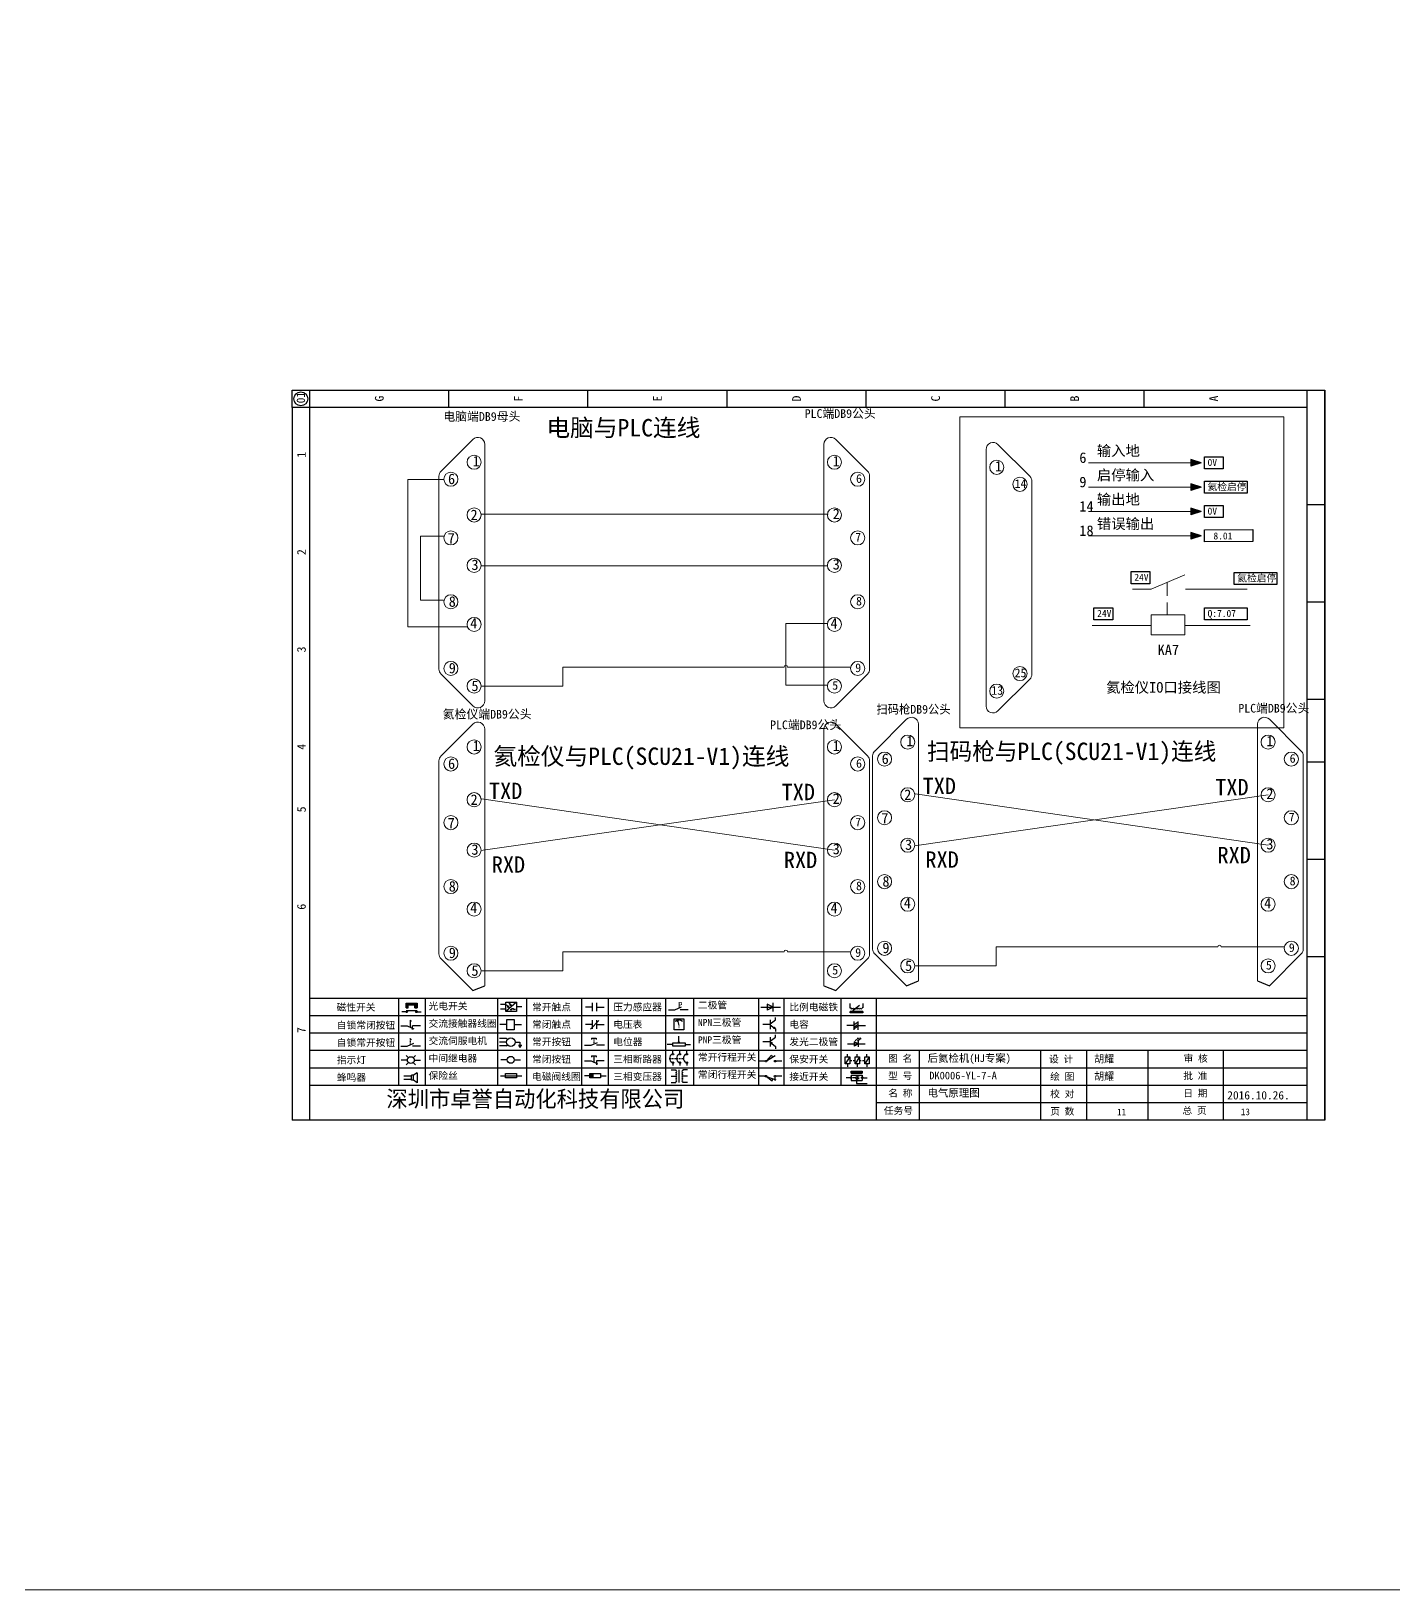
# Model space of a CAD drawing. Extents: x -5838 to -2107, y -921 to 708.
# Drawn here: x -3318 to -2926, y -920.8 to -472.5 of the extents above; entities that cross this region are included whole.
import ezdxf

# ---------------------------------------------------------------- set-up
doc = ezdxf.new("R2010")
doc.units = 0
doc.header["$MEASUREMENT"] = 0
doc.styles.add('样式 2', font='')
doc.styles.add('汉字', font='')
doc.styles.get('样式 2').set_extended_font_data('NSimSun')
doc.styles.get('汉字').set_extended_font_data('新宋体')

# ---------------------------------------------------------------- blocks, each defined once
blk = doc.blocks.new('磁性开关')
at = {"linetype": 'ByBlock'}
h = blk.add_hatch(dxfattribs=at)
h.set_pattern_fill('ANSI31', color=256, scale=0.1, style=0)
h.set_pattern_definition([(45, (0, 0), (-0.224506403, 0.224506403), [])])
h.paths.add_polyline_path([(-1907.69, -775.29), (-1910.88, -775.29), (-1910.88, -776.69), (-1910.25, -776.69), (-1910.25, -775.79), (-1908.31, -775.79), (-1908.31, -776.69), (-1907.69, -776.69)])
for p, q in [((-1910.88, -776.69), (-1910.88, -775.29)), ((-1910.88, -775.29), (-1907.69, -775.29)), ((-1907.69, -775.29), (-1907.69, -776.69)), ((-1910.91, -777.81), (-1912.09, -777.81)), ((-1910.88, -776.69), (-1910.25, -776.69)), ((-1910.88, -777.39), (-1907.69, -777.39)), ((-1910.25, -776.69), (-1910.25, -775.79)), ((-1910.25, -775.79), (-1908.31, -775.79)), ((-1908.31, -776.69), (-1908.31, -775.79)), ((-1908.31, -776.69), (-1907.69, -776.69)), ((-1907.66, -777.81), (-1906.48, -777.81))]:
    blk.add_line(p, q, dxfattribs=at)
for centre in [(-1910.68, -777.81), (-1907.88, -777.81)]:
    blk.add_circle(centre, 0.225, dxfattribs=at)
blk = doc.blocks.new('*U114')
at = {"linetype": 'ByBlock'}
for p, q in [((-1911.92, -782.07), (-1910.06, -782.07)), ((-1910.06, -782.07), (-1908.18, -782.88)), ((-1909.23, -780.45), (-1909.23, -780.67)), ((-1909.23, -780.45), (-1908.92, -780.84)), ((-1909.23, -780.84), (-1909.23, -781.05)), ((-1909.23, -781.23), (-1909.23, -781.44)), ((-1909.23, -781.61), (-1909.23, -781.83)), ((-1909.23, -782), (-1909.23, -782.21)), ((-1909.23, -782.38), (-1909.23, -782.43)), ((-1908.52, -783.07), (-1908.52, -782.07)), ((-1906.25, -782.07), (-1908.52, -782.07))]:
    blk.add_line(p, q, dxfattribs=at)
blk = doc.blocks.new('*U115')
at = {"linetype": 'ByBlock'}
for p, q in [((-1911.92, -792.89), (-1910.06, -792.89)), ((-1910.06, -792.89), (-1908.18, -792.08)), ((-1908.88, -791.17), (-1909.23, -790.71)), ((-1909.23, -790.71), (-1909.23, -790.92)), ((-1909.23, -791.09), (-1909.23, -791.31)), ((-1909.23, -791.48), (-1909.23, -791.69)), ((-1909.23, -791.86), (-1909.23, -792.08)), ((-1909.23, -792.25), (-1909.23, -792.47)), ((-1906.25, -792.89), (-1908.52, -792.89))]:
    blk.add_line(p, q, dxfattribs=at)
blk = doc.blocks.new('蜂鸣器')
at = {"linetype": 'ByBlock'}
for p, q in [((-1908.8, -796.48), (-1911.01, -796.48)), ((-1908.8, -797.46), (-1911.01, -797.46)), ((-1908.25, -796.26), (-1908.8, -796.26)), ((-1908.8, -797.68), (-1908.8, -796.26)), ((-1908.25, -797.68), (-1908.8, -797.68)), ((-1907.17, -795.53), (-1908.25, -796.26)), ((-1908.25, -797.68), (-1908.25, -796.26)), ((-1907.17, -798.41), (-1908.25, -797.68)), ((-1907.17, -795.53), (-1907.17, -798.41))]:
    blk.add_line(p, q, dxfattribs=at)
blk = doc.blocks.new('指示灯')
at = {"linetype": 'ByBlock'}
for p, q in [((-1854.62, -775.59), (-1853.97, -776.23)), ((-1851.9, -775.59), (-1852.54, -776.23)), ((-1854.25, -776.92), (-1856.06, -776.92)), ((-1854.62, -778.25), (-1853.97, -777.61)), ((-1851.9, -778.25), (-1852.54, -777.61)), ((-1852.26, -776.92), (-1850.45, -776.92))]:
    blk.add_line(p, q, dxfattribs=at)
blk.add_circle((-1853.26, -776.92), 0.992, dxfattribs=at)
blk = doc.blocks.new('光电开关')
at = {"linetype": 'ByBlock'}
h = blk.add_hatch(dxfattribs=at)
h.set_pattern_fill('ANSI31', color=256, scale=0.01, style=0)
h.set_pattern_definition([(45, (0.172267, 0), (-0.0224506403, 0.0224506403), [])])
h.paths.add_polyline_path([(-1882.44, -776.34), (-1882.5, -775.91), (-1882.68, -776.07)])
h.paths.add_polyline_path([(-1882.44, -776.34), (-1882.68, -776.07), (-1882.86, -776.23)])
h.paths.add_polyline_path([(-1883.11, -776.45), (-1883.29, -776.61), (-1883.05, -776.88)])
h.paths.add_polyline_path([(-1883.29, -776.61), (-1883.47, -776.77), (-1883.05, -776.88)])
for p, q in [((-1880.91, -775.3), (-1884.01, -778.05)), ((-1883.14, -775.55), (-1882.44, -776.34)), ((-1884.01, -775.96), (-1885.56, -775.96)), ((-1884.01, -777.39), (-1885.56, -777.39)), ((-1883.75, -776.09), (-1883.05, -776.88)), ((-1883.11, -776.45), (-1883.47, -776.77)), ((-1883.05, -776.88), (-1883.47, -776.77)), ((-1883.05, -776.88), (-1883.11, -776.45)), ((-1882.5, -775.91), (-1882.86, -776.23)), ((-1882.44, -776.34), (-1882.86, -776.23)), ((-1882.78, -777.47), (-1882.23, -777.47)), ((-1882.44, -776.34), (-1882.5, -775.91)), ((-1882.23, -777.47), (-1882.23, -777.14)), ((-1882.23, -777.14), (-1881.78, -777.14)), ((-1881.78, -777.47), (-1881.78, -777.14)), ((-1881.23, -777.47), (-1881.78, -777.47)), ((-1879.37, -776.67), (-1880.91, -776.67))]:
    blk.add_line(p, q, dxfattribs=at)
blk.add_lwpolyline([(-1884.01, -775.3), (-1880.91, -775.3), (-1880.91, -778.05), (-1884.01, -778.05)], close=True, dxfattribs=at)
blk = doc.blocks.new('交流接触器线圈')
at = {"linetype": 'ByBlock'}
for p, q in [((-1880.82, -781.77), (-1882.87, -781.77)), ((-1878.72, -781.77), (-1876.67, -781.77))]:
    blk.add_line(p, q, dxfattribs=at)
blk.add_lwpolyline([(-1880.82, -780.28), (-1878.72, -780.28), (-1878.72, -783.26), (-1880.82, -783.26)], close=True, dxfattribs=at)
blk = doc.blocks.new('交流伺服电机')
at = {"linetype": 'ByBlock'}
for p, q in [((-1880.97, -785.75), (-1882.94, -785.75)), ((-1880.97, -786.85), (-1882.94, -786.85)), ((-1880.97, -787.94), (-1882.94, -787.94)), ((-1880.97, -785.75), (-1880.65, -786.03)), ((-1880.97, -787.94), (-1880.65, -787.67)), ((-1878.49, -786.85), (-1877.07, -786.85)), ((-1877.54, -787.72), (-1876.59, -787.72)), ((-1877.38, -788.01), (-1876.75, -788.01)), ((-1877.23, -788.29), (-1876.9, -788.29)), ((-1877.07, -786.85), (-1877.07, -787.72))]:
    blk.add_line(p, q, dxfattribs=at)
blk.add_circle((-1879.73, -786.85), 1.24, dxfattribs=at)
blk = doc.blocks.new('中间继电器')
at = {"linetype": 'ByBlock'}
for p, q in [((-1880.72, -791.92), (-1882.54, -791.92)), ((-1878.74, -791.92), (-1876.92, -791.92))]:
    blk.add_line(p, q, dxfattribs=at)
blk.add_circle((-1879.73, -791.92), 0.992, dxfattribs=at)
blk = doc.blocks.new('保险丝')
at = {"linetype": 'ByBlock'}
blk.add_line((-1882.72, -796.49), (-1876.55, -796.49), dxfattribs=at)
blk.add_lwpolyline([(-1881.2, -795.86), (-1878.06, -795.86), (-1878.06, -797.12), (-1881.2, -797.12)], close=True, dxfattribs=at)
blk = doc.blocks.new('常开按钮')
at = {"linetype": 'ByBlock'}
for p, q in [((-1911.92, -787.73), (-1910.06, -787.73)), ((-1910.06, -787.73), (-1908.18, -786.93)), ((-1909.9, -785.68), (-1908.56, -785.68)), ((-1909.9, -785.68), (-1909.9, -786.07)), ((-1909.23, -785.68), (-1909.23, -785.89)), ((-1909.23, -786.06), (-1909.23, -786.28)), ((-1909.23, -786.45), (-1909.23, -786.67)), ((-1909.23, -786.84), (-1909.23, -787.05)), ((-1909.23, -787.22), (-1909.23, -787.38)), ((-1908.56, -785.68), (-1908.56, -786.07)), ((-1906.25, -787.73), (-1908.52, -787.73))]:
    blk.add_line(p, q, dxfattribs=at)
blk = doc.blocks.new('常开触点')
at = {"linetype": 'ByBlock'}
for p, q in [((-1853.82, -781.77), (-1855.88, -781.77)), ((-1853.82, -782.99), (-1853.82, -780.56)), ((-1852.6, -782.99), (-1852.6, -780.56)), ((-1852.6, -781.77), (-1850.55, -781.77))]:
    blk.add_line(p, q, dxfattribs=at)
blk = doc.blocks.new('常闭触点')
at = {"linetype": 'ByBlock'}
for p, q in [((-1853.82, -786.77), (-1855.88, -786.77)), ((-1852.01, -785.66), (-1854.43, -788.1)), ((-1853.82, -787.99), (-1853.82, -785.56)), ((-1852.6, -787.99), (-1852.6, -785.56)), ((-1852.6, -786.77), (-1850.55, -786.77))]:
    blk.add_line(p, q, dxfattribs=at)
blk = doc.blocks.new('常闭按钮')
at = {"linetype": 'ByBlock'}
for p, q in [((-1856.13, -792.28), (-1854.28, -792.28)), ((-1854.28, -792.28), (-1852.4, -793.09)), ((-1854.11, -790.83), (-1852.77, -790.83)), ((-1854.11, -790.83), (-1854.11, -791.22)), ((-1853.44, -790.83), (-1853.44, -791.04)), ((-1853.44, -791.21), (-1853.44, -791.43)), ((-1853.44, -791.6), (-1853.44, -791.82)), ((-1853.44, -791.99), (-1853.44, -792.2)), ((-1853.44, -792.37), (-1853.44, -792.53)), ((-1852.77, -790.83), (-1852.77, -791.22)), ((-1850.47, -792.28), (-1852.73, -792.28)), ((-1852.73, -792.28), (-1852.73, -793.43))]:
    blk.add_line(p, q, dxfattribs=at)
blk = doc.blocks.new('电磁阀线圈')
at = {"linetype": 'ByBlock'}
for p, q in [((-1854.61, -796.54), (-1856.17, -796.54)), ((-1854.61, -795.92), (-1853.75, -797.16)), ((-1853.75, -795.92), (-1854.61, -797.16)), ((-1853.75, -795.92), (-1853.75, -797.16)), ((-1851.53, -796.54), (-1849.97, -796.54))]:
    blk.add_line(p, q, dxfattribs=at)
blk.add_lwpolyline([(-1854.61, -795.92), (-1851.53, -795.92), (-1851.53, -797.16), (-1854.61, -797.16)], close=True, dxfattribs=at)
blk = doc.blocks.new('电压表')
at = {"linetype": 'ByBlock'}
for p, q in [((-1814.84, -780.75), (-1814.91, -781.13)), ((-1814.6, -781.05), (-1814.91, -781.13)), ((-1814.84, -780.75), (-1814.46, -782.26)), ((-1814.84, -780.75), (-1814.6, -781.05))]:
    blk.add_line(p, q, dxfattribs=at)
blk.add_lwpolyline([(-1815.84, -780.34), (-1813.07, -780.34), (-1813.07, -783.49), (-1815.84, -783.49)], close=True, dxfattribs=at)
blk.add_arc((-1814.46, -782.26), 1.56, 46.8313, 133.1687, dxfattribs=at)
at = {"linetype": 'ByBlock', "insert": (-1814.7, -782.39), "char_height": 0.75, "width": 0.6768, "attachment_point": 1}
blk.add_mtext('V', dxfattribs=at)
blk = doc.blocks.new('电位器')
at = {"linetype": 'ByBlock'}
for p, q in [((-1816.21, -787.75), (-1817.79, -787.75)), ((-1814.45, -787.3), (-1814.62, -786.96)), ((-1814.62, -786.96), (-1814.27, -786.96)), ((-1814.45, -787.3), (-1814.45, -785.39)), ((-1814.45, -787.3), (-1814.27, -786.96)), ((-1812.68, -787.75), (-1811.1, -787.75))]:
    blk.add_line(p, q, dxfattribs=at)
blk.add_lwpolyline([(-1816.21, -787.3), (-1812.68, -787.3), (-1812.68, -788.2), (-1816.21, -788.2)], close=True, dxfattribs=at)
blk = doc.blocks.new('三相断路器')
at = {"linetype": 'ByBlock'}
for p, q in [((-1817.14, -791.74), (-1816.72, -791.74)), ((-1816.45, -791.74), (-1816.03, -791.74)), ((-1816.17, -790.33), (-1816.17, -789.7)), ((-1816.17, -793.19), (-1816.17, -793.83)), ((-1815.76, -791.74), (-1815.34, -791.74)), ((-1815.07, -791.74), (-1814.65, -791.74)), ((-1814.38, -791.74), (-1813.96, -791.74)), ((-1814.17, -790.33), (-1814.17, -789.7)), ((-1814.17, -793.19), (-1814.17, -793.83)), ((-1813.69, -791.74), (-1813.27, -791.74)), ((-1812.18, -790.33), (-1812.18, -789.7)), ((-1812.18, -793.19), (-1812.18, -793.83))]:
    blk.add_line(p, q, dxfattribs=at)
for centre in [(-1816.17, -790.55), (-1816.17, -792.98), (-1814.17, -790.55), (-1814.17, -792.98), (-1812.18, -790.55), (-1812.18, -792.98)]:
    blk.add_circle(centre, 0.219, dxfattribs=at)
for centre in [(-1815.81, -791.74), (-1813.82, -791.74), (-1811.83, -791.74)]:
    blk.add_arc(centre, 1.32, 115.5791, 244.4209, dxfattribs=at)
blk = doc.blocks.new('三相变压器')
at = {"linetype": 'ByBlock'}
for p, q in [((-1816.69, -795.03), (-1815.37, -795.03)), ((-1816.69, -796.87), (-1815.37, -796.87)), ((-1815.37, -795.03), (-1815.37, -795.24)), ((-1814.34, -798.7), (-1814.34, -795.04)), ((-1812, -795.03), (-1813.32, -795.03)), ((-1813.32, -795.03), (-1813.32, -795.24)), ((-1812, -796.87), (-1813.32, -796.87)), ((-1816.69, -798.71), (-1815.37, -798.71)), ((-1815.37, -798.71), (-1815.37, -798.5)), ((-1813.32, -798.71), (-1813.32, -798.5)), ((-1812, -798.71), (-1813.32, -798.71))]:
    blk.add_line(p, q, dxfattribs=at)
for centre, start, end in [((-1815.37, -795.51), 270, 90), ((-1815.37, -796.06), 270, 90), ((-1815.37, -796.6), 270, 90), ((-1815.37, -797.14), 270, 90), ((-1815.37, -797.68), 270, 90), ((-1815.37, -798.23), 270, 90), ((-1813.32, -795.51), 90, 270), ((-1813.32, -796.06), 90, 270), ((-1813.32, -796.6), 90, 270), ((-1813.32, -797.14), 90, 270), ((-1813.32, -797.68), 90, 270), ((-1813.32, -798.23), 90, 270)]:
    blk.add_arc(centre, 0.271, start, end, dxfattribs=at)
blk = doc.blocks.new('压力感应器')
at = {"linetype": 'ByBlock'}
for p, q in [((-1817.44, -777.73), (-1815.59, -777.73)), ((-1815.59, -777.73), (-1813.71, -776.93)), ((-1811.78, -777.73), (-1814.05, -777.73))]:
    blk.add_line(p, q, dxfattribs=at)
at = {"linetype": 'ByBlock', "insert": (-1814.65, -775.48), "char_height": 1.68, "width": 1.2242, "attachment_point": 1}
blk.add_mtext('{\\fNSimSun|b0|i0|c134|p49;P}', dxfattribs=at)
blk = doc.blocks.new('二极管')
at = {"linetype": 'ByBlock'}
for p, q in [((-1783.97, -777.99), (-1783.97, -775.56)), ((-1787.52, -776.77), (-1781.92, -776.77)), ((-1783.97, -776.77), (-1785.69, -775.9)), ((-1785.69, -775.9), (-1785.69, -777.65)), ((-1783.97, -776.77), (-1785.69, -777.65))]:
    blk.add_line(p, q, dxfattribs=at)
blk = doc.blocks.new('NPN三极管')
at = {"linetype": 'ByBlock'}
for p, q in [((-1784.15, -780.66), (-1784.15, -779.98)), ((-1785.73, -781.97), (-1787.81, -781.97)), ((-1785.73, -780.61), (-1785.73, -783.32)), ((-1785.73, -781.82), (-1784.15, -780.66)), ((-1785.73, -782.11), (-1784.15, -783.27)), ((-1784.41, -782.73), (-1784.74, -783.18)), ((-1784.15, -783.27), (-1784.74, -783.18)), ((-1784.15, -783.27), (-1784.41, -782.73)), ((-1784.15, -783.27), (-1784.15, -783.96))]:
    blk.add_line(p, q, dxfattribs=at)
blk = doc.blocks.new('PNP三极管')
at = {"linetype": 'ByBlock'}
for p, q in [((-1784.9, -786.74), (-1786.98, -786.74)), ((-1784.9, -785.38), (-1784.9, -788.09)), ((-1784.9, -786.59), (-1783.32, -785.43)), ((-1784.9, -786.88), (-1783.32, -788.04)), ((-1784.9, -786.88), (-1784.31, -786.97)), ((-1784.9, -786.88), (-1784.64, -787.42)), ((-1784.31, -786.97), (-1784.64, -787.42)), ((-1783.32, -785.43), (-1783.32, -784.75)), ((-1783.32, -788.04), (-1783.32, -788.73))]:
    blk.add_line(p, q, dxfattribs=at)
blk = doc.blocks.new('常开行程开关')
at = {"linetype": 'ByBlock'}
for p, q in [((-1786.29, -792.3), (-1788.01, -792.3)), ((-1785.89, -792.17), (-1784.52, -790.62)), ((-1785.89, -792.17), (-1783.43, -790.72)), ((-1784.52, -790.62), (-1784.19, -791.17)), ((-1781.48, -792.3), (-1783.21, -792.3))]:
    blk.add_line(p, q, dxfattribs=at)
for centre in [(-1786.07, -792.3), (-1783.42, -792.3)]:
    blk.add_circle(centre, 0.219, dxfattribs=at)
blk = doc.blocks.new('常闭行程开关')
at = {"linetype": 'ByBlock'}
for p, q in [((-1786.34, -796.62), (-1788.07, -796.62)), ((-1785.93, -796.72), (-1783.25, -797.7)), ((-1785.93, -796.72), (-1784.3, -798)), ((-1784.3, -798), (-1784.08, -797.4)), ((-1783.48, -796.84), (-1783.48, -797.85)), ((-1781.54, -796.62), (-1783.26, -796.62))]:
    blk.add_line(p, q, dxfattribs=at)
for centre in [(-1786.12, -796.62), (-1783.48, -796.62)]:
    blk.add_circle(centre, 0.219, dxfattribs=at)
blk = doc.blocks.new('电容')
at = {"linetype": 'ByBlock'}
for p, q in [((-1756.08, -781.77), (-1758.13, -781.77)), ((-1756.08, -782.99), (-1756.08, -780.56)), ((-1754.86, -780.79), (-1756.08, -781.55)), ((-1754.86, -781.44), (-1756.08, -782.2)), ((-1754.86, -781.99), (-1756.08, -782.75)), ((-1754.86, -782.99), (-1754.86, -780.56)), ((-1754.86, -781.77), (-1752.81, -781.77))]:
    blk.add_line(p, q, dxfattribs=at)
blk = doc.blocks.new('发光二极管')
at = {"linetype": 'ByBlock'}
for p, q in [((-1758.01, -786.77), (-1752.89, -786.77)), ((-1754.84, -786.77), (-1756.04, -786.16)), ((-1756.04, -786.16), (-1756.04, -787.39)), ((-1754.84, -786.77), (-1756.04, -787.39)), ((-1755.78, -785.92), (-1754.89, -785.14)), ((-1754.89, -785.14), (-1755.2, -785.22)), ((-1755.2, -785.22), (-1755.01, -785.43)), ((-1755.08, -785.92), (-1754.18, -785.14)), ((-1754.89, -785.14), (-1755.01, -785.43)), ((-1754.84, -787.63), (-1754.84, -785.92)), ((-1754.18, -785.14), (-1754.49, -785.22)), ((-1754.49, -785.22), (-1754.31, -785.43)), ((-1754.18, -785.14), (-1754.31, -785.43))]:
    blk.add_line(p, q, dxfattribs=at)
blk = doc.blocks.new('比例电磁阀')
at = {"linetype": 'ByBlock'}
for p, q in [((-1757.26, -775.38), (-1757.26, -776.71)), ((-1753.58, -775.38), (-1753.58, -776.71)), ((-1757.26, -776.71), (-1757.05, -776.71)), ((-1753.6, -777.73), (-1757.25, -777.73)), ((-1757.25, -778.13), (-1757.25, -777.73)), ((-1753.6, -778.13), (-1757.25, -778.13)), ((-1754.5, -775.98), (-1756.35, -777.44)), ((-1756.35, -777.44), (-1756.25, -777.25)), ((-1756.35, -777.44), (-1756.15, -777.38)), ((-1756.15, -777.38), (-1756.25, -777.25)), ((-1753.58, -776.71), (-1753.8, -776.71)), ((-1753.6, -777.73), (-1753.6, -778.13))]:
    blk.add_line(p, q, dxfattribs=at)
for centre in [(-1756.78, -776.71), (-1756.24, -776.71), (-1755.7, -776.71), (-1755.15, -776.71), (-1754.61, -776.71), (-1754.07, -776.71)]:
    blk.add_arc(centre, 0.271, 180, 0, dxfattribs=at)
blk = doc.blocks.new('保安开关')
at = {"linetype": 'ByBlock'}
for p, q in [((-1757.33, -790.79), (-1758.6, -792.81)), ((-1757.96, -790.79), (-1757.96, -789.97)), ((-1757.96, -792.81), (-1757.96, -793.62)), ((-1757.33, -791.8), (-1756.72, -791.8)), ((-1756.35, -791.8), (-1755.89, -791.8)), ((-1754.54, -790.79), (-1755.81, -792.81)), ((-1755.17, -790.79), (-1755.17, -789.97)), ((-1755.17, -792.81), (-1755.17, -793.62)), ((-1754.52, -791.8), (-1754.06, -791.8)), ((-1753.69, -791.8), (-1753.08, -791.8)), ((-1751.75, -790.79), (-1753.02, -792.81)), ((-1752.39, -790.79), (-1752.39, -789.97)), ((-1752.39, -792.81), (-1752.39, -793.62))]:
    blk.add_line(p, q, dxfattribs=at)
for points in [[(-1758.6, -790.79), (-1757.33, -790.79), (-1757.33, -792.81), (-1758.6, -792.81)], [(-1755.81, -790.79), (-1754.54, -790.79), (-1754.54, -792.81), (-1755.81, -792.81)], [(-1753.02, -790.79), (-1751.75, -790.79), (-1751.75, -792.81), (-1753.02, -792.81)]]:
    blk.add_lwpolyline(points, close=True, dxfattribs=at)
blk = doc.blocks.new('接近开关')
at = {"linetype": 'ByBlock'}
h = blk.add_hatch(dxfattribs=at)
h.set_pattern_fill('ANSI31', color=256, scale=0.01, style=0)
h.set_pattern_definition([(45, (-89.131516, -30.795668), (-0.0224506403, 0.0224506403), [])])
h.paths.add_polyline_path([(-1513.76, -1123.35), (-1513.76, -1122.85), (-1516.96, -1122.85), (-1516.96, -1123.35)])
for p, q in [((-1517.18, -1124.71), (-1518.36, -1124.71)), ((-1516.96, -1123.35), (-1516.96, -1122.85)), ((-1516.96, -1122.85), (-1513.76, -1122.85)), ((-1516.96, -1123.35), (-1513.76, -1123.35)), ((-1516.96, -1123.95), (-1513.76, -1123.95)), ((-1516.96, -1123.95), (-1516.96, -1125.47)), ((-1515.91, -1124.71), (-1516.45, -1124.71)), ((-1515.11, -1124.31), (-1515.91, -1124.71)), ((-1515.11, -1125.11), (-1515.91, -1124.71)), ((-1515.33, -1124.53), (-1515.17, -1124.53)), ((-1515.33, -1124.88), (-1515.17, -1124.88)), ((-1515.25, -1124.45), (-1515.25, -1124.61)), ((-1515.11, -1124.31), (-1515.11, -1125.11)), ((-1515.11, -1124.48), (-1514.58, -1124.48)), ((-1515.11, -1124.94), (-1514.58, -1124.94)), ((-1513.76, -1122.85), (-1513.76, -1123.35)), ((-1513.76, -1123.95), (-1513.76, -1125.47)), ((-1513.54, -1124.71), (-1512.36, -1124.71)), ((-1516.96, -1125.47), (-1513.76, -1125.47)), ((-1515.36, -1125.69), (-1515.36, -1126.36)), ((-1515.36, -1126.36), (-1512.36, -1126.36))]:
    blk.add_line(p, q, dxfattribs=at)
for centre in [(-1516.96, -1124.71), (-1515.36, -1125.47), (-1513.76, -1124.71)]:
    blk.add_circle(centre, 0.225, dxfattribs=at)

msp = doc.modelspace()

# ---------------------------------------------------------------- hatches: boundary and pattern name
for points in [[(-2981.49, -596.64), (-2984.43, -595.69), (-2984.43, -597.58)], [(-2981.49, -603.64), (-2984.43, -602.69), (-2984.43, -604.58)], [(-2981.49, -610.64), (-2984.43, -609.69), (-2984.43, -611.58)], [(-2981.49, -617.64), (-2984.43, -616.69), (-2984.43, -618.58)]]:
    msp.add_hatch(color=256).paths.add_polyline_path(points)

# ---------------------------------------------------------------- linework, layer by layer
at = {"linetype": 'ByBlock'}
for p, q in [((-3242.92, -575.73), (-2945.92, -575.73)), ((-3242.92, -580.73), (-3242.92, -575.73)), ((-3237.92, -575.73), (-3237.92, -785.73)), ((-2945.92, -575.73), (-2945.92, -785.73)), ((-2945.92, -785.73), (-2945.92, -575.73)), ((-3242.92, -580.73), (-3242.92, -765.73)), ((-2950.92, -750.73), (-3237.92, -750.73)), ((-2950.92, -755.73), (-3237.92, -755.73)), ((-2950.92, -760.73), (-3237.92, -760.73)), ((-3242.92, -765.73), (-3242.92, -785.73)), ((-2950.92, -765.73), (-3237.92, -765.73)), ((-2950.92, -770.73), (-3237.92, -770.73)), ((-2950.92, -775.73), (-3237.92, -775.73)), ((-2950.92, -780.73), (-3074.89, -780.73)), ((-2945.92, -785.73), (-3242.92, -785.73))]:
    msp.add_line(p, q, dxfattribs=at)
at = {"lineweight": 0}
for p, q in [((-3190.93, -589.92), (-3200.08, -599.07)), ((-3187.52, -591.34), (-3187.52, -665.15)), ((-3089.98, -591.34), (-3089.98, -665.15)), ((-3086.56, -589.92), (-3077.41, -599.07)), ((-3039.89, -591.39), (-3030.74, -600.53)), ((-3043.31, -592.8), (-3043.31, -666.62)), ((-3200.67, -600.48), (-3200.67, -656)), ((-3076.82, -600.48), (-3076.82, -656)), ((-3013.83, -596.64), (-2984.43, -596.64)), ((-3199.36, -601.42), (-3209.59, -601.42)), ((-3209.59, -601.42), (-3209.59, -643.83)), ((-3030.15, -601.95), (-3030.15, -657.47)), ((-3013.83, -603.64), (-2984.43, -603.64)), ((-3188.45, -611.42), (-3088.7, -611.42)), ((-3013.83, -610.64), (-2984.43, -610.64)), ((-3199.19, -617.77), (-3206.01, -617.77)), ((-3206.01, -617.77), (-3206.01, -636.17)), ((-3013.83, -617.64), (-2984.43, -617.64)), ((-3188.62, -626.29), (-3089.04, -626.29)), ((-2995.84, -632.96), (-2986.13, -628.84)), ((-2991.2, -630.99), (-2991.2, -630.99)), ((-2991.2, -630.99), (-2991.2, -634.89)), ((-3206.01, -636.17), (-3199.36, -636.17)), ((-3001.2, -632.96), (-2995.84, -632.96)), ((-2985.97, -632.96), (-2981.92, -632.96)), ((-2981.92, -632.96), (-2968.22, -632.96)), ((-2991.2, -640.42), (-2991.2, -636.81)), ((-3209.59, -643.83), (-3192.37, -643.83)), ((-3088.97, -642.89), (-3100.91, -642.89)), ((-3100.91, -642.89), (-3100.91, -660.58)), ((-3012.77, -643.48), (-2995.83, -643.48)), ((-2986.13, -643.48), (-2967.35, -643.48)), ((-3190.93, -666.57), (-3200.08, -657.42)), ((-3101.41, -655.41), (-3165.09, -655.41)), ((-3165.09, -655.41), (-3165.09, -660.86)), ((-3082.22, -655.41), (-3100.41, -655.41)), ((-3086.56, -666.57), (-3077.41, -657.42)), ((-3039.89, -668.03), (-3030.74, -658.88)), ((-3165.09, -660.86), (-3188.62, -660.86)), ((-3100.91, -660.58), (-3089.07, -660.58)), ((-3190.93, -671.83), (-3200.08, -680.98)), ((-3086.56, -671.83), (-3077.41, -680.98)), ((-3066.21, -670.42), (-3075.36, -679.56)), ((-3062.79, -671.83), (-3062.79, -745.65)), ((-2965.25, -671.83), (-2965.25, -745.65)), ((-2961.84, -670.42), (-2952.69, -679.56)), ((-3187.52, -673.24), (-3187.52, -747.06)), ((-3089.98, -673.24), (-3089.98, -747.06)), ((-3075.95, -680.98), (-3075.95, -736.5)), ((-2952.1, -680.98), (-2952.1, -736.5)), ((-3200.67, -682.39), (-3200.67, -737.91)), ((-3076.82, -682.39), (-3076.82, -737.91)), ((-3188.62, -708.2), (-3086.92, -693.56)), ((-3188.45, -693.32), (-3086.92, -708.06)), ((-3063.9, -706.79), (-2962.2, -692.15)), ((-3063.73, -691.91), (-2962.2, -706.65)), ((-3190.93, -748.47), (-3200.08, -739.33)), ((-3101.41, -737.32), (-3165.09, -737.32)), ((-3165.09, -737.32), (-3165.09, -742.77)), ((-3082.22, -737.32), (-3100.41, -737.32)), ((-3086.56, -748.47), (-3077.41, -739.33)), ((-3066.21, -747.06), (-3075.36, -737.92)), ((-2976.69, -735.91), (-3040.37, -735.91)), ((-3040.37, -735.91), (-3040.37, -741.36)), ((-2957.5, -735.91), (-2975.69, -735.91)), ((-2961.84, -747.06), (-2952.69, -737.92)), ((-3165.09, -742.77), (-3188.62, -742.77)), ((-3040.37, -741.36), (-3063.9, -741.36))]:
    msp.add_line(p, q, dxfattribs=at)
for p, q in [((-2981.49, -596.64), (-2984.43, -595.69)), ((-2984.43, -595.69), (-2984.43, -597.58)), ((-2981.49, -596.64), (-2984.43, -597.58)), ((-2981.49, -603.64), (-2984.43, -602.69)), ((-2984.43, -602.69), (-2984.43, -604.58)), ((-2981.49, -603.64), (-2984.43, -604.58)), ((-2981.49, -610.64), (-2984.43, -609.69)), ((-2984.43, -609.69), (-2984.43, -611.58)), ((-2981.49, -610.64), (-2984.43, -611.58)), ((-2981.49, -617.64), (-2984.43, -616.69)), ((-2984.43, -616.69), (-2984.43, -618.58)), ((-2981.49, -617.64), (-2984.43, -618.58))]:
    msp.add_line(p, q)
at = {"color": 0, "lineweight": -2}
for p, q in [((-3190.93, -748.47), (-3187.52, -747.06)), ((-3089.98, -747.06), (-3086.56, -748.47)), ((-3066.21, -747.06), (-3062.79, -745.65)), ((-2965.25, -745.65), (-2961.84, -747.06)), ((-3212.34, -750.73), (-3212.34, -775.73)), ((-3204.66, -750.73), (-3204.66, -775.73)), ((-3183.87, -750.73), (-3183.87, -775.73)), ((-3175.52, -750.73), (-3175.52, -775.73)), ((-3159.66, -750.73), (-3159.66, -775.73)), ((-3152.01, -750.73), (-3152.01, -775.73)), ((-3135.52, -750.73), (-3135.52, -775.73)), ((-3127.42, -750.73), (-3127.42, -775.73)), ((-3108.8, -750.73), (-3108.8, -775.73)), ((-3101.44, -750.73), (-3101.44, -775.73)), ((-3085.13, -750.73), (-3085.13, -775.73)), ((-3074.89, -750.73), (-3074.89, -785.65)), ((-3062.57, -765.73), (-3062.57, -785.65)), ((-3027.7, -765.73), (-3027.7, -785.73)), ((-3014.44, -765.73), (-3014.44, -785.73)), ((-2996.75, -765.73), (-2996.75, -785.73)), ((-2975.13, -765.73), (-2975.13, -785.73))]:
    msp.add_line(p, q, dxfattribs=at)
at = {"lineweight": 0}
for points in [[(-5838.04, 707.89), (-2107.01, 707.89), (-2107.01, -920.83), (-5838.04, -920.83)], [(-3050.88, -583.39), (-2957.68, -583.39), (-2957.68, -672.88), (-3050.88, -672.88)], [(-2995.84, -640.39), (-2986.13, -640.39), (-2986.13, -646.17), (-2995.84, -646.17)]]:
    msp.add_lwpolyline(points, close=True, dxfattribs=at)
at = {"linetype": 'ByBlock'}
for points in [[(-3197.92, -575.73), (-3197.92, -580.73)], [(-3157.92, -575.73), (-3157.92, -580.73)], [(-3117.92, -575.73), (-3117.92, -580.73)], [(-3077.92, -575.73), (-3077.92, -580.73)], [(-3037.92, -575.73), (-3037.92, -580.73)], [(-2997.92, -575.73), (-2997.92, -580.73)], [(-2950.92, -785.73), (-2950.92, -575.73)], [(-2950.92, -580.73), (-3242.92, -580.73)], [(-2945.92, -608.73), (-2950.92, -608.73)], [(-2945.92, -636.73), (-2950.92, -636.73)], [(-2945.92, -664.73), (-2950.92, -664.73)], [(-2945.92, -682.73), (-2950.92, -682.73)], [(-2945.92, -710.73), (-2950.92, -710.73)], [(-2945.92, -738.73), (-2950.92, -738.73)]]:
    msp.add_lwpolyline(points, dxfattribs=at)
at = {"color": 1}
for points in [[(-2980.53, -594.9), (-2975.13, -594.9), (-2975.13, -598.37), (-2980.53, -598.37)], [(-2980.53, -601.9), (-2968.21, -601.9), (-2968.21, -605.37), (-2980.53, -605.37)], [(-2980.53, -608.9), (-2975.13, -608.9), (-2975.13, -612.37), (-2980.53, -612.37)], [(-2980.53, -615.9), (-2966.55, -615.82), (-2966.55, -619.29), (-2980.53, -619.37)], [(-3001.6, -627.94), (-2996.2, -627.94), (-2996.2, -631.42), (-3001.6, -631.42)], [(-2971.99, -628.17), (-2959.67, -628.17), (-2959.67, -631.64), (-2971.99, -631.64)], [(-3012.29, -638.33), (-3006.89, -638.33), (-3006.89, -641.81), (-3012.29, -641.81)], [(-2980.53, -638.33), (-2968.21, -638.33), (-2968.21, -641.81), (-2980.53, -641.81)]]:
    msp.add_lwpolyline(points, close=True, dxfattribs=at)
at = {"linetype": 'ByBlock'}
msp.add_circle((-3240.43, -578.26), 2, dxfattribs=at)
at = {"lineweight": 0}
for centre in [(-3190.57, -596.48), (-3086.92, -596.48), (-3040.25, -597.95), (-3197.25, -601.38), (-3080.24, -601.38), (-3033.57, -602.84), (-3190.57, -611.65), (-3086.92, -611.65), (-3197.25, -618.24), (-3080.24, -618.24), (-3190.57, -626.15), (-3086.92, -626.15), (-3197.25, -636.63), (-3080.24, -636.63), (-3190.57, -643.13), (-3086.92, -643.13), (-3197.25, -655.81), (-3080.24, -655.81), (-3190.57, -660.86), (-3086.92, -660.86), (-3033.57, -657.27), (-3040.25, -662.33), (-3190.57, -678.39), (-3086.92, -678.39), (-3065.85, -676.98), (-2962.2, -676.98), (-3197.25, -683.28), (-3080.24, -683.28), (-3072.53, -681.87), (-2955.52, -681.87), (-3065.85, -692.15), (-2962.2, -692.15), (-3190.57, -693.56), (-3086.92, -693.56), (-3197.25, -700.15), (-3080.24, -700.15), (-3072.53, -698.74), (-2955.52, -698.74), (-3190.57, -708.06), (-3086.92, -708.06), (-3065.85, -706.65), (-2962.2, -706.65), (-3197.25, -718.54), (-3080.24, -718.54), (-3072.53, -717.12), (-2955.52, -717.12), (-3065.85, -723.62), (-2962.2, -723.62), (-3190.57, -725.03), (-3086.92, -725.03), (-3072.53, -736.3), (-2955.52, -736.3), (-3197.25, -737.72), (-3080.24, -737.72), (-3065.85, -741.36), (-2962.2, -741.36), (-3190.57, -742.77), (-3086.92, -742.77)]:
    msp.add_circle(centre, 2.03, dxfattribs=at)
for centre, radius, start, end in [((-3189.52, -591.34), 2, 0, 134.981), ((-3087.98, -591.34), 2, 45.019, 180), ((-3041.31, -592.8), 2, 45.019, 180), ((-3198.67, -600.48), 2, 134.981, 180), ((-3078.82, -600.48), 2, 0, 45.019), ((-3032.15, -601.95), 2, 0, 45.019), ((-3198.67, -656), 2, 180, 225.019), ((-3100.91, -655.41), 0.5, 0, 180), ((-3078.82, -656), 2, 314.981, 0), ((-3032.15, -657.47), 2, 314.981, 0), ((-3189.52, -665.15), 2, 225.019, 0), ((-3087.98, -665.15), 2, 180, 314.981), ((-3041.31, -666.62), 2, 180, 314.981), ((-3189.52, -673.24), 2, 0, 134.981), ((-3087.98, -673.24), 2, 45.019, 180), ((-3064.79, -671.83), 2, 0, 134.981), ((-2963.25, -671.83), 2, 45.019, 180), ((-3198.67, -682.39), 2, 134.981, 180), ((-3078.82, -682.39), 2, 0, 45.019), ((-3073.95, -680.98), 2, 134.981, 180), ((-2954.1, -680.98), 2, 0, 45.019), ((-3198.67, -737.91), 2, 180, 225.019), ((-3100.91, -737.32), 0.5, 0, 180), ((-3078.82, -737.91), 2, 314.981, 0), ((-3073.95, -736.5), 2, 180, 225.019), ((-2976.19, -735.91), 0.5, 0, 180), ((-2954.1, -736.5), 2, 314.981, 0)]:
    msp.add_arc(centre, radius, start, end, dxfattribs=at)

# ---------------------------------------------------------------- block references
at = {"linetype": 'ByBlock'}
for name, p in [('磁性开关', (-1299.27, 23.23)), ('光电开关', (-1297.46, 23.54)), ('常开触点', (-1302.65, 28.57)), ('压力感应器', (-1317.21, 23.78)), ('二极管', (-1320.55, 23.54)), ('比例电磁阀', (-1325.2, 23.25)), ('*U114', (-1299.73, 23.45)), ('交流接触器线圈', (-1300.3, 23.54)), ('常闭触点', (-1302.65, 28.57)), ('电压表', (-1317.21, 23.78)), ('NPN三极管', (-1319.72, 23.77)), ('电容', (-1325.2, 23.25)), ('交流伺服电机', (-1300.3, 23.54)), ('常开按钮', (-1246.86, 23.57)), ('电位器', (-1317.21, 23.78)), ('PNP三极管', (-1320.55, 23.54)), ('*U115', (-1299.73, 28.45)), ('三相断路器', (-1317.21, 23.78)), ('发光二极管', (-1325.2, 22.96)), ('指示灯', (-1355.51, 8.45)), ('中间继电器', (-1300.3, 23.54)), ('常闭按钮', (-1302.65, 23.57)), ('常开行程开关', (-1320.55, 23.54)), ('保安开关', (-1325.2, 23.25)), ('蜂鸣器', (-1299.73, 23.45)), ('保险丝', (-1300.3, 23.54)), ('电磁阀线圈', (-1302.65, 23.57)), ('三相变压器', (-1317.21, 23.78)), ('常闭行程开关', (-1320.55, 23.54)), ('接近开关', (-1565.2, 351.17))]:
    msp.add_blockref(name, p, dxfattribs=at)

# ---------------------------------------------------------------- texts
at = {"linetype": 'ByBlock', "attachment_point": 1, "rotation": 90}
for s, insert, char_height, width in [('{\\fKaiTi_GB2312|b0|i0|c134|p0;01}', (-3241.63, -579.53), 2.4, 60.2542), ('{\\fKaiTi_GB2312|b0|i0|c134|p0;G}', (-3219.09, -579.02), 2.5, 5), ('{\\fKaiTi_GB2312|b0|i0|c134|p0;F}', (-3179.09, -579.02), 2.5, 5), ('{\\fKaiTi_GB2312|b0|i0|c134|p0;E}', (-3139.09, -579.02), 2.5, 5), ('{\\fKaiTi_GB2312|b0|i0|c134|p0;D}', (-3099.09, -579.02), 2.5, 5), ('{\\fKaiTi_GB2312|b0|i0|c134|p0;C}', (-3059.09, -579.02), 2.5, 5), ('{\\fKaiTi_GB2312|b0|i0|c134|p0;B}', (-3019.09, -579.02), 2.5, 5), ('{\\fKaiTi_GB2312|b0|i0|c134|p0;A}', (-2979.09, -579.02), 2.5, 5), ('{\\fKaiTi_GB2312|b0|i0|c134|p49;1}', (-3241.49, -595.19), 2.5, 11.7517), ('{\\fKaiTi_GB2312|b0|i0|c134|p49;2}', (-3241.49, -623.19), 2.5, 11.7517), ('{\\fKaiTi_GB2312|b0|i0|c134|p49;3}', (-3241.49, -651.19), 2.5, 11.7517), ('{\\fKaiTi_GB2312|b0|i0|c134|p49;4}', (-3241.49, -679.19), 2.5, 11.7517), ('{\\fKaiTi_GB2312|b0|i0|c134|p49;5}', (-3241.49, -697.19), 2.5, 11.7517), ('{\\fKaiTi_GB2312|b0|i0|c134|p49;6}', (-3241.49, -725.19), 2.5, 11.7517), ('{\\fKaiTi_GB2312|b0|i0|c134|p49;7}', (-3241.49, -760.69), 2.5, 11.7517)]:
    msp.add_mtext(s, dxfattribs=dict(at, insert=insert, char_height=char_height, width=width))
at = {"lineweight": 0, "attachment_point": 1}
for s, insert, char_height, width in [('{\\fSimSun|b0|i0|c134|p2;电脑端DB9母头}', (-3199.41, -582.08), 2.5, 25.2798), ('{\\fSimSun|b0|i0|c134|p2;PLC端DB9公头}', (-3095.48, -581.23), 2.5, 22.1916), ('{\\fSimSun|b0|i0|c134|p2;电脑与PLC连线}', (-3169.78, -584.05), 5, 74.3778), ('{\\fSimSun|b0|i0|c134|p2;氦检仪端DB9公头}', (-3199.59, -667.71), 2.5, 29.8754), ('扫码枪DB9公头', (-3074.86, -666.3), 2.5, 29.8754), ('{\\fSimSun|b0|i0|c134|p2;PLC端DB9公头}', (-2970.76, -665.99), 2.5, 35.5256), ('{\\fSimSun|b0|i0|c134|p2;PLC端DB9公头}', (-3105.42, -670.77), 2.5, 35.5256), ('扫码枪与PLC(SCU21-V1)连线', (-3060.31, -677.14), 5, 89.543), ('{\\fSimSun|b0|i0|c134|p2;氦检仪与PLC(SCU21-V1)连线}', (-3185.03, -678.55), 5, 89.543)]:
    msp.add_mtext(s, dxfattribs=dict(at, insert=insert, char_height=char_height, width=width))
at = {"color": 7, "char_height": 3.024, "attachment_point": 1}
for s, insert in [('{\\fSimSun|b0|i0|c134|p2;输入地}', (-3011.45, -591.66)), ('{\\fSimSun|b0|i0|c134|p2;6}', (-3016.5, -593.65)), ('{\\fSimSun|b0|i0|c134|p2;9}', (-3016.5, -600.65)), ('{\\fSimSun|b0|i0|c134|p2;启停输入}', (-3011.45, -598.66)), ('{\\fSimSun|b0|i0|c134|p2;输出地}', (-3011.45, -605.66)), ('{\\fSimSun|b0|i0|c134|p2;14}', (-3016.5, -607.65)), ('{\\fSimSun|b0|i0|c134|p2;错误输出}', (-3011.45, -612.66)), ('{\\fSimSun|b0|i0|c134|p2;18}', (-3016.5, -614.65)), ('KA7', (-2993.98, -648.94)), ('{\\fSimSun|b0|i0|c134|p2;氦检仪IO口接线图}', (-3008.8, -659.73))]:
    msp.add_mtext_dynamic_manual_height_columns(s, width=47.9244, gutter_width=12.5, heights=[0], dxfattribs=dict(at, insert=insert))
at = {"attachment_point": 1}
for s, insert, char_height, width in [('{\\fSimSun|b0|i0|c134|p2;1}', (-3190.98, -594.68), 3, 5.5583), ('{\\fSimSun|b0|i0|c134|p2;1}', (-3087.43, -594.68), 3, 5.5583), ('{\\fSimSun|b0|i0|c134|p2;1}', (-3040.76, -596.14), 3, 5.5583), ('{\\fSimSun|b0|i0|c134|p2;6}', (-3198.07, -599.78), 3, 5.5583), ('{\\fSimSun|b0|i0|c134|p2;6}', (-3080.72, -599.93), 2.5, 5.5583), ('{\\fSimSun|b0|i0|c134|p2;14}', (-3035.12, -601.4), 2.5, 5.5583), ('{\\fSimSun|b0|i0|c134|p2;2}', (-3191.59, -610.13), 3, 5.5583), ('{\\fSimSun|b0|i0|c134|p2;2}', (-3087.43, -609.85), 3, 5.5583), ('{\\fSimSun|b0|i0|c134|p2;7}', (-3198.17, -616.87), 3, 5.5583), ('{\\fSimSun|b0|i0|c134|p2;7}', (-3080.96, -616.8), 2.5, 5.5583), ('{\\fSimSun|b0|i0|c134|p2;3}', (-3191.34, -624.49), 3, 5.5583), ('{\\fSimSun|b0|i0|c134|p2;3}', (-3087.43, -624.35), 3, 5.5583), ('{\\fSimSun|b0|i0|c134|p2;8}', (-3197.86, -635.06), 3, 5.5583), ('{\\fSimSun|b0|i0|c134|p2;8}', (-3080.72, -635.18), 2.5, 5.5583), ('{\\fSimSun|b0|i0|c134|p2;4}', (-3191.7, -641.28), 3, 5.5583), ('{\\fSimSun|b0|i0|c134|p2;4}', (-3088.06, -641.32), 3, 5.5583), ('{\\fSimSun|b0|i0|c134|p2;9}', (-3197.86, -654.19), 3, 5.5583), ('{\\fSimSun|b0|i0|c134|p2;9}', (-3080.96, -654.36), 2.5, 5.5583), ('{\\fSimSun|b0|i0|c134|p2;25}', (-3035.12, -655.83), 2.5, 5.5583), ('{\\fSimSun|b0|i0|c134|p2;5}', (-3191.34, -659.3), 3, 5.5583), ('{\\fSimSun|b0|i0|c134|p2;5}', (-3087.55, -659.42), 2.5, 5.5583), ('{\\fSimSun|b0|i0|c134|p2;13}', (-3041.8, -660.88), 2.5, 5.5583), ('{\\fSimSun|b0|i0|c134|p2;1}', (-3190.98, -676.59), 3, 5.5583), ('{\\fSimSun|b0|i0|c134|p2;1}', (-3087.43, -676.59), 3, 5.5583), ('{\\fSimSun|b0|i0|c134|p2;1}', (-3066.26, -675.17), 3, 5.5583), ('{\\fSimSun|b0|i0|c134|p2;1}', (-2962.71, -675.17), 3, 5.5583), ('{\\fSimSun|b0|i0|c134|p2;6}', (-3073.35, -680.27), 3, 5.5583), ('{\\fSimSun|b0|i0|c134|p2;6}', (-2956, -680.43), 2.5, 5.5583), ('{\\fSimSun|b0|i0|c134|p2;6}', (-3198.07, -681.69), 3, 5.5583), ('{\\fSimSun|b0|i0|c134|p2;6}', (-3080.72, -681.84), 2.5, 5.5583), ('{\\fSimSun|b0|i0|c134|p2;2}', (-2962.71, -690.34), 3, 5.5583), ('{\\fSimSun|b0|i0|c134|p2;2}', (-3191.59, -692.04), 3, 5.5583), ('{\\fSimSun|b0|i0|c134|p2;2}', (-3087.43, -691.75), 3, 5.5583), ('{\\fSimSun|b0|i0|c134|p2;2}', (-3066.86, -690.62), 3, 5.5583), ('{\\fSimSun|b0|i0|c134|p2;7}', (-3198.17, -698.78), 3, 5.5583), ('{\\fSimSun|b0|i0|c134|p2;7}', (-3080.96, -698.71), 2.5, 5.5583), ('{\\fSimSun|b0|i0|c134|p2;7}', (-3073.45, -697.37), 3, 5.5583), ('{\\fSimSun|b0|i0|c134|p2;7}', (-2956.24, -697.29), 2.5, 5.5583), ('{\\fSimSun|b0|i0|c134|p2;3}', (-3191.34, -706.39), 3, 5.5583), ('{\\fSimSun|b0|i0|c134|p2;3}', (-3087.43, -706.25), 3, 5.5583), ('{\\fSimSun|b0|i0|c134|p2;3}', (-3066.62, -704.98), 3, 5.5583), ('{\\fSimSun|b0|i0|c134|p2;3}', (-2962.71, -704.84), 3, 5.5583), ('{\\fSimSun|b0|i0|c134|p2;8}', (-3197.86, -716.96), 3, 5.5583), ('{\\fSimSun|b0|i0|c134|p2;8}', (-3080.72, -717.09), 2.5, 5.5583), ('{\\fSimSun|b0|i0|c134|p2;8}', (-3073.13, -715.55), 3, 5.5583), ('{\\fSimSun|b0|i0|c134|p2;8}', (-2956, -715.68), 2.5, 5.5583), ('{\\fSimSun|b0|i0|c134|p2;4}', (-3191.7, -723.18), 3, 5.5583), ('{\\fSimSun|b0|i0|c134|p2;4}', (-3088.06, -723.23), 3, 5.5583), ('{\\fSimSun|b0|i0|c134|p2;4}', (-3066.98, -721.77), 3, 5.5583), ('{\\fSimSun|b0|i0|c134|p2;4}', (-2963.34, -721.82), 3, 5.5583), ('{\\fSimSun|b0|i0|c134|p2;9}', (-3073.14, -734.69), 3, 5.5583), ('{\\fSimSun|b0|i0|c134|p2;9}', (-2956.24, -734.86), 2.5, 5.5583), ('{\\fSimSun|b0|i0|c134|p2;9}', (-3197.86, -736.1), 3, 5.5583), ('{\\fSimSun|b0|i0|c134|p2;9}', (-3080.96, -736.27), 2.5, 5.5583), ('{\\fSimSun|b0|i0|c134|p2;5}', (-3191.34, -741.21), 3, 5.5583), ('{\\fSimSun|b0|i0|c134|p2;5}', (-3087.55, -741.33), 2.5, 5.5583), ('{\\fSimSun|b0|i0|c134|p2;5}', (-3066.62, -739.8), 3, 5.5583), ('{\\fSimSun|b0|i0|c134|p2;5}', (-2962.82, -739.91), 2.5, 5.5583), ('胡耀', (-3012.22, -766.98), 2.2, 75.3177), ('胡耀', (-3012.22, -771.98), 2.2, 75.3177), ('{\\fKaiTi_GB2312|b0|i0|c134|p49;电气原理图}', (-3060.15, -776.78), 2.2, 75.3177), ('{\\fKaiTi_GB2312|b0|i0|c134|p49;2016.10.26.}', (-2973.94, -777.37), 2.4, 60.2542), ('{\\fKaiTi_GB2312|b0|i0|c134|p49;11}', (-3005.65, -782.43), 1.92, 75.3177), ('{\\fKaiTi_GB2312|b0|i0|c134|p49;13}', (-2970.03, -782.38), 1.92, 75.3177)]:
    msp.add_mtext(s, dxfattribs=dict(at, insert=insert, char_height=char_height, width=width))
for s, insert, char_height, width, style in [('0V', (-2979.61, -595.54), 2, 11.5248, '样式 2'), ('氦检启停', (-2979.61, -602.54), 2, 11.5248, '样式 2'), ('0V', (-2979.61, -609.54), 2, 11.5248, '样式 2'), ('8.01', (-2977.91, -616.69), 2, 11.5248, '样式 2'), ('24V', (-3000.68, -628.59), 2, 11.5248, '样式 2'), ('氦检启停', (-2971.06, -628.81), 2, 11.5248, '样式 2'), ('24V', (-3011.36, -638.98), 2, 11.5248, '样式 2'), ('Q:7.07', (-2979.61, -638.98), 2, 11.5248, '样式 2'), ('后氦检机(HJ专案)', (-3060.15, -766.79), 2.2, 75.3177, '汉字'), ('{\\fKaiTi_GB2312|b0|i0|c134|p49;DK0006-YL-7-A}', (-3059.67, -771.79), 2.2, 75.3177, '汉字')]:
    msp.add_mtext(s, dxfattribs=dict(at, insert=insert, char_height=char_height, width=width, style=style))
at = {"color": 0, "lineweight": -2, "attachment_point": 1}
for s, insert, char_height, width in [('TXD', (-3186.3, -688.66), 4.706, 12.1004), ('TXD', (-3102.13, -688.99), 4.706, 12.1004), ('TXD', (-3061.58, -687.25), 4.706, 12.1004), ('TXD', (-2977.41, -687.58), 4.706, 12.1004), ('RXD', (-2976.76, -707.13), 4.706, 12.1004), ('RXD', (-3185.49, -709.84), 4.706, 12.1004), ('RXD', (-3101.48, -708.54), 4.706, 12.1004), ('RXD', (-3060.76, -708.43), 4.706, 12.1004), ('深圳市卓誉自动化科技有限公司', (-3215.78, -777.26), 4.7064, 96.1138)]:
    msp.add_mtext(s, dxfattribs=dict(at, insert=insert, char_height=char_height, width=width))
at = {"char_height": 2, "attachment_point": 1, "style": '汉字'}
for s, insert in [('{\\fKaiTi_GB2312|b0|i0|c134|p49;磁性开关}', (-3230.14, -752.26)), ('{\\fKaiTi_GB2312|b0|i0|c134|p49;光电开关}', (-3203.67, -751.92)), ('{\\fKaiTi_GB2312|b0|i0|c134|p49;常开触点}', (-3173.91, -752.21)), ('{\\fKaiTi_GB2312|b0|i0|c134|p49;压力感应器}', (-3150.55, -752.2)), ('{\\fKaiTi_GB2312|b0|i0|c134|p49;二极管}', (-3126.19, -751.64)), ('{\\fKaiTi_GB2312|b0|i0|c134|p49;比例电磁铁}', (-3099.9, -752.21)), ('{\\fKaiTi_GB2312|b0|i0|c134|p49;自锁常闭按钮}', (-3230.06, -757.42)), ('{\\fKaiTi_GB2312|b0|i0|c134|p49;交流接触器线圈}', (-3203.67, -756.92)), ('{\\fKaiTi_GB2312|b0|i0|c134|p49;常闭触点}', (-3173.91, -757.21)), ('{\\fKaiTi_GB2312|b0|i0|c134|p49;电压表}', (-3150.55, -757.2)), ('{\\fKaiTi_GB2312|b0|i0|c134|p49;NPN三极管}', (-3126.19, -756.64)), ('{\\fKaiTi_GB2312|b0|i0|c134|p49;电容}', (-3099.9, -757.21)), ('{\\fKaiTi_GB2312|b0|i0|c134|p49;自锁常开按钮}', (-3230.06, -762.42)), ('{\\fKaiTi_GB2312|b0|i0|c134|p49;交流伺服电机}', (-3203.67, -761.92)), ('{\\fKaiTi_GB2312|b0|i0|c134|p49;常开按钮}', (-3173.91, -762.21)), ('{\\fKaiTi_GB2312|b0|i0|c134|p49;电位器}', (-3150.55, -762.2)), ('{\\fKaiTi_GB2312|b0|i0|c134|p49;PNP三极管}', (-3126.19, -761.64)), ('{\\fKaiTi_GB2312|b0|i0|c134|p49;发光二极管}', (-3099.9, -762.21)), ('{\\fKaiTi_GB2312|b0|i0|c134|p49;中间继电器}', (-3203.67, -766.92)), ('{\\fKaiTi_GB2312|b0|i0|c134|p49;常开行程开关}', (-3126.19, -766.64)), ('{\\fKaiTi_GB2312|b0|i0|c134|p49;指示灯}', (-3230.06, -767.42)), ('{\\fKaiTi_GB2312|b0|i0|c134|p49;常闭按钮}', (-3173.91, -767.21)), ('{\\fKaiTi_GB2312|b0|i0|c134|p49;三相断路器}', (-3150.55, -767.2)), ('{\\fKaiTi_GB2312|b0|i0|c134|p49;保安开关}', (-3099.9, -767.21)), ('{\\fKaiTi_GB2312|b0|i0|c134|p0;图 名}', (-3071.5, -766.98)), ('{\\fKaiTi_GB2312|b0|i0|c134|p0;设 计}', (-3025.21, -767.19)), ('{\\fKaiTi_GB2312|b0|i0|c134|p0;审 核}', (-2986.53, -766.98)), ('{\\fKaiTi_GB2312|b0|i0|c134|p49;蜂鸣器}', (-3230.06, -772.42)), ('{\\fKaiTi_GB2312|b0|i0|c134|p49;保险丝}', (-3203.67, -771.92)), ('{\\fKaiTi_GB2312|b0|i0|c134|p49;电磁阀线圈}', (-3173.91, -772.21)), ('{\\fKaiTi_GB2312|b0|i0|c134|p49;三相变压器}', (-3150.55, -772.2)), ('{\\fKaiTi_GB2312|b0|i0|c134|p49;常闭行程开关}', (-3126.19, -771.64)), ('{\\fKaiTi_GB2312|b0|i0|c134|p49;接近开关}', (-3099.9, -772.21)), ('{\\fKaiTi_GB2312|b0|i0|c134|p0;型 号}', (-3071.5, -771.98)), ('{\\fKaiTi_GB2312|b0|i0|c134|p0;绘 图}', (-3024.88, -772.19)), ('{\\fKaiTi_GB2312|b0|i0|c134|p0;批 准}', (-2986.6, -771.98)), ('{\\fKaiTi_GB2312|b0|i0|c134|p0;名 称}', (-3071.45, -776.98)), ('{\\fKaiTi_GB2312|b0|i0|c134|p0;校 对}', (-3024.88, -777.19)), ('{\\fKaiTi_GB2312|b0|i0|c134|p0;日 期}', (-2986.6, -776.98)), ('{\\fKaiTi_GB2312|b0|i0|c134|p0;任务号}', (-3072.72, -781.98)), ('{\\fKaiTi_GB2312|b0|i0|c134|p0;页 数}', (-3024.88, -782.19)), ('{\\fKaiTi_GB2312|b0|i0|c134|p0;总 页}', (-2986.83, -781.98))]:
    msp.add_mtext(s, dxfattribs=dict(at, insert=insert))

doc.saveas('drawing.dxf')
